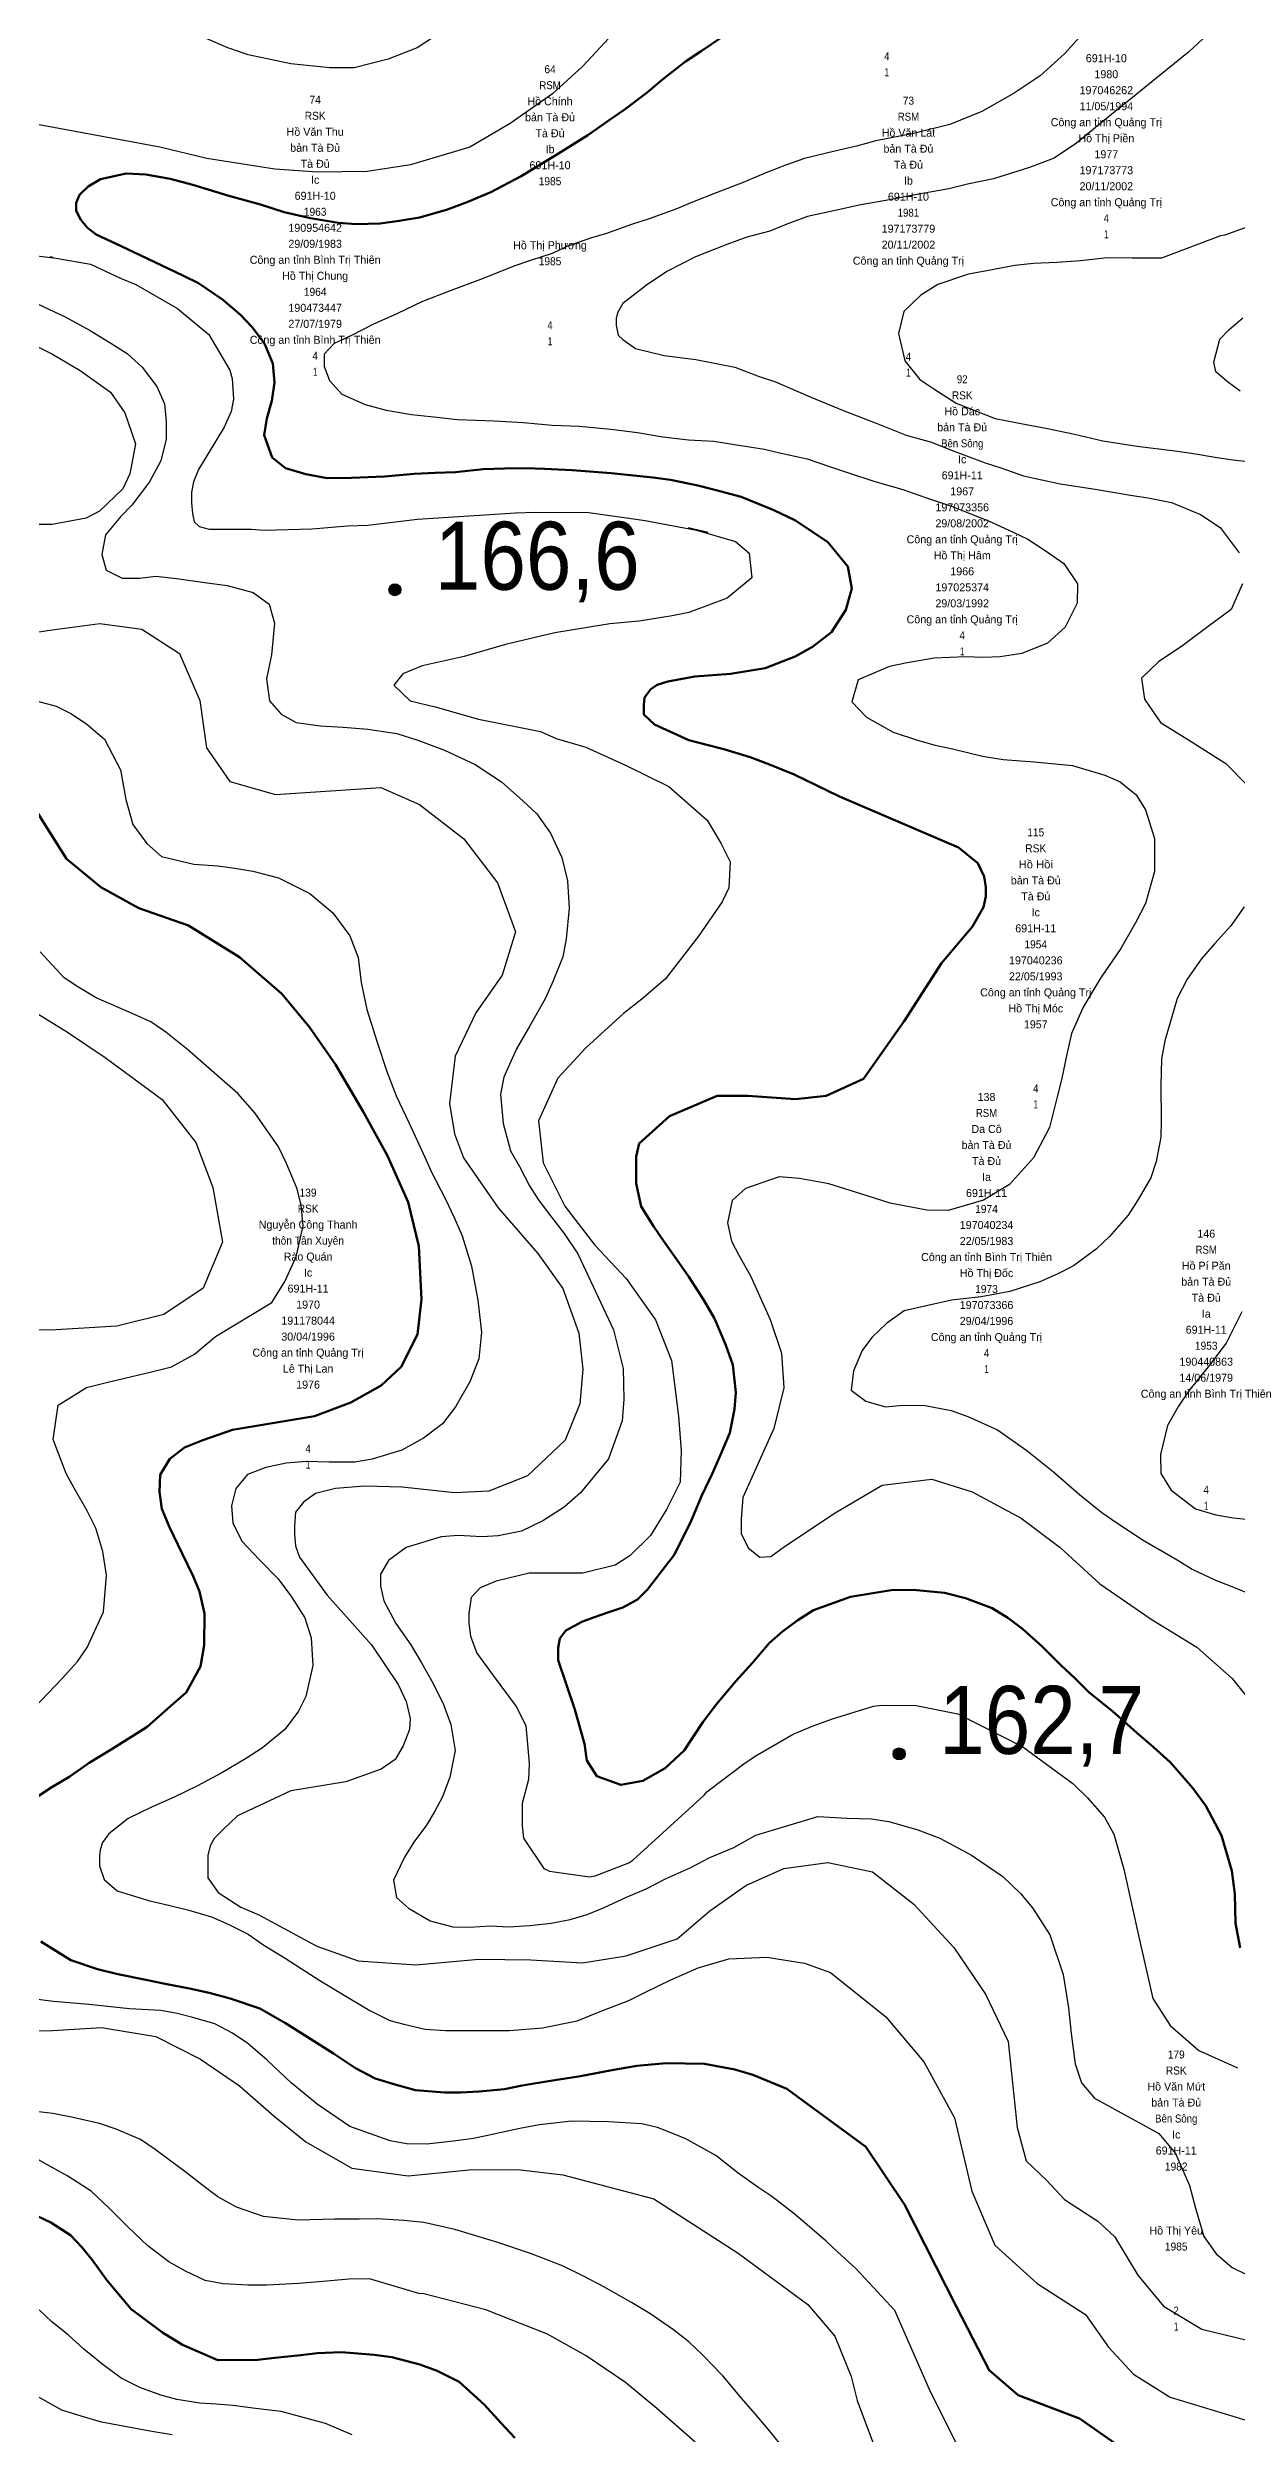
# Model space of a CAD drawing. Header units: metres. Extents: x 549268 to 556659, y 1838059 to 1844558.
# Drawn here: x 552918 to 553215, y 1840355 to 1840951 of the extents above; entities that cross this region are included whole.
import ezdxf
from ezdxf.enums import TextEntityAlignment as Align

# ---------------------------------------------------------------- set-up
doc = ezdxf.new("R2010")
doc.units = ezdxf.units.M
doc.header["$LTSCALE"] = 0.8
for name, color, linetype, lineweight in [('1', 7, 'Continuous', 25), ('2', 7, 'Continuous', 53), ('5', 7, 'Continuous', 13)]:
    doc.layers.add(name, color=color, linetype=linetype, lineweight=lineweight)
doc.layers.add('15', color=7, linetype='Continuous')

msp = doc.modelspace()

# ---------------------------------------------------------------- hatches: boundary and pattern name
at = {"layer": '5'}
for points in [[(553006.62, 1840815.7, 1), (553003.62, 1840815.7, 1)], [(553132.67, 1840524.71, 1), (553129.67, 1840524.71, 1)]]:
    msp.add_hatch(color=256, dxfattribs=at).paths.add_polyline_path(points)

# ---------------------------------------------------------------- linework, layer by layer
at = {"layer": '1'}
for points in [[(553016.97, 1840955.25), (553010.66, 1840951.18), (553003.43, 1840948.3), (552994.95, 1840946.19), (552988.84, 1840946.17), (552979.11, 1840947.18), (552968.46, 1840949.39), (552963.32, 1840951.16), (552954.3, 1840955.11)], [(553179.09, 1840956.98), (553172.6, 1840949.76), (553166.46, 1840944.14), (553159.92, 1840939.78), (553151.83, 1840935.25), (553143.86, 1840932.03), (553134.75, 1840929.73), (553125.33, 1840927.91), (553120.53, 1840926.6), (553115.08, 1840925.35), (553107.48, 1840923.47), (553102.97, 1840921.94), (553097.85, 1840919.94), (553092.14, 1840917.49), (553085.4, 1840914.93), (553079.55, 1840912.59), (553075.32, 1840910.83), (553068.69, 1840908.41), (553064.29, 1840907.01), (553058.04, 1840904.76), (553054.01, 1840903.54), (553048.13, 1840901.46), (553044.41, 1840899.75), (553039.02, 1840897.99), (553035.13, 1840896.65), (553026.53, 1840893.23), (553018.91, 1840890.44), (553012.05, 1840887.73), (553005.63, 1840884.68), (552999.8, 1840882.09), (552994.26, 1840879.27), (552989.94, 1840877.21), (552987.48, 1840874.58), (552987.48, 1840873.1), (552987.48, 1840871.46), (552988.74, 1840868), (552991.85, 1840864.57)], [(553208.24, 1840954.47), (553203.52, 1840950.05), (553181.67, 1840932.42), (553175.46, 1840927.32), (553169.89, 1840923.58), (553163.78, 1840921.22), (553154.73, 1840918.4), (553148.24, 1840917.04), (553143.56, 1840915.87), (553135.14, 1840914.42), (553127.88, 1840912.97), (553121.63, 1840911.9), (553115.92, 1840910.62), (553108.29, 1840909), (553102.67, 1840906.95), (553098.81, 1840905.35), (553093.13, 1840903.81), (553088.13, 1840901.96), (553080.27, 1840898.89), (553073.13, 1840895.24), (553068.05, 1840891.82), (553062.09, 1840887.25), (553060.78, 1840884.95), (553060.45, 1840883.47)], [(553058.64, 1840953.55), (553052.05, 1840946.47), (553044.52, 1840939.67), (553033.94, 1840932.28), (553023.85, 1840926.36), (553009.06, 1840921.87), (552998.23, 1840920.28), (552985.69, 1840920.05), (552975.11, 1840920.82), (552958.11, 1840923.46), (552946.39, 1840926.31), (552915.32, 1840932.05)], [(553223.4, 1840908.25), (553212.56, 1840904.33), (553211.51, 1840904.18), (553196.71, 1840898.57), (553189.43, 1840898.55), (553183.17, 1840898.64), (553176.49, 1840897.91), (553170.55, 1840897.52), (553164.73, 1840897.26), (553160.1, 1840896.75), (553153.48, 1840895.5), (553148.51, 1840894.57), (553140.85, 1840892.03), (553136.6, 1840889.35), (553132.37, 1840885.25), (553131.02, 1840879.77), (553132.56, 1840872.91), (553136.32, 1840868.25), (553139.83, 1840865.91), (553145.42, 1840862.36), (553155.21, 1840858.5), (553162.92, 1840857.01), (553168.23, 1840856.03), (553175.02, 1840854.57), (553182.1, 1840852.88), (553190.69, 1840851.61), (553200.06, 1840850.43), (553204.28, 1840849.86), (553210.65, 1840848.74), (553214.62, 1840848.14), (553220.67, 1840847.5)], [(552906.67, 1840900.26), (552920.47, 1840898.61), (552920.47, 1840898.61), (552929.05, 1840897.05), (552936.7, 1840893.5), (552940.37, 1840891.96), (552950.75, 1840885.99), (552958.59, 1840879.48), (552963.85, 1840870.61), (552964.48, 1840868.47), (552964.79, 1840863.33), (552964.22, 1840860.28), (552962.46, 1840856.33), (552956.05, 1840845.79), (552954.8, 1840842.71), (552954.24, 1840840.06), (552954.24, 1840837.4), (552954.52, 1840834.74), (552954.94, 1840832.65), (552956.19, 1840831.53), (552958.7, 1840830.83), (552960.93, 1840830.83), (552969.31, 1840830.8), (552972.44, 1840830.63), (552984.33, 1840830.91), (552993.31, 1840831.65), (552998.34, 1840831.82), (553010.74, 1840833.33), (553035.31, 1840834.89), (553040.34, 1840835.06), (553053.56, 1840834.98), (553067.64, 1840833.04), (553080.5, 1840830.56), (553080.5, 1840830.56), (553090.24, 1840827.78), (553093.68, 1840824.8), (553094.36, 1840818.66), (553088.19, 1840813.57), (553084.21, 1840812.09), (553078.61, 1840810.04), (553074.43, 1840809.19), (553066.16, 1840807.88), (553058.85, 1840807.2), (553045.12, 1840804.9), (553032.75, 1840801.97), (553022.46, 1840799.01), (553011.96, 1840796.68), (553007.13, 1840794.72), (553004.85, 1840791.87), (553008.92, 1840787.92), (553015.18, 1840786.41), (553026.01, 1840783.34), (553041.51, 1840780.27), (553045.46, 1840778.51), (553052.82, 1840776.35), (553063.06, 1840771.66), (553073.61, 1840766.48), (553083.22, 1840758.09), (553086.57, 1840752.38), (553088.9, 1840747.72), (553088.59, 1840741.2), (553086.91, 1840737.65), (553081, 1840729.09), (553072.73, 1840718.46), (553066.81, 1840713.39), (553062.29, 1840709.78), (553052.88, 1840701.23), (553045.83, 1840693.58), (553041.05, 1840682.94), (553042.22, 1840672.45), (553047.56, 1840661.65), (553055.12, 1840651.86), (553062.92, 1840643.53), (553070.28, 1840633.21), (553074.26, 1840623.03), (553076.03, 1840609.15), (553076.64, 1840600.48), (553076.43, 1840592.63), (553073.02, 1840585.78), (553069, 1840579.33), (553063.88, 1840574.21), (553060.16, 1840571.87), (553052.13, 1840569.86), (553038.72, 1840569.86), (553030.45, 1840567.85), (553026.43, 1840566.23), (553024.22, 1840563.82), (553023.62, 1840559.79), (553023.62, 1840557.37), (553024.02, 1840554.15), (553025.63, 1840549.92), (553029.65, 1840544.27), (553035.42, 1840536.59), (553037.89, 1840531.82), (553038.69, 1840522.32), (553038.49, 1840518.28), (553036.95, 1840512.28), (553036.93, 1840506.71), (553037.27, 1840503.64), (553042.39, 1840496.05)], [(552919.67, 1840898.75), (552918.87, 1840898.9), (552919.67, 1840898.75)], [(552915.75, 1840887.14), (552922.74, 1840883.88), (552928.96, 1840880.53), (552934.13, 1840877.33), (552938.18, 1840874.79), (552941.94, 1840871.3), (552945.59, 1840866.5), (552947.5, 1840862.16), (552947.98, 1840857.79), (552947.95, 1840853.36), (552946.6, 1840847.88), (552943.8, 1840842.63), (552939.37, 1840836.81), (552936.57, 1840833.9), (552932.77, 1840829.45), (552931.88, 1840824.54), (552932.96, 1840820.63), (552936.95, 1840818.6), (552941.38, 1840818.56), (552945.35, 1840819.13), (552950.49, 1840818.53), (552957.62, 1840817.49), (552963.16, 1840816.8), (552969.73, 1840815.05), (552973.69, 1840812.11), (552975, 1840807.31), (552974.31, 1840799.43), (552973.02, 1840793.44), (552973.75, 1840787.93), (552976.72, 1840784.61), (552980.46, 1840782.55), (552986.54, 1840781.66), (552992.16, 1840781.37), (552998.33, 1840780.88), (553005.61, 1840779.73), (553010.86, 1840778.1), (553017.51, 1840775.58), (553025.19, 1840772), (553031.78, 1840767.65), (553037.12, 1840762.91), (553040.6, 1840759.65), (553043.99, 1840754.82), (553046.87, 1840748.77), (553048.29, 1840742.94), (553048.65, 1840736.09), (553047.93, 1840728.47), (553047.13, 1840723.96), (553044.67, 1840717.96), (553042.69, 1840713.45), (553038.89, 1840706.66), (553035.48, 1840700.95), (553032.37, 1840693.85), (553031.53, 1840689.59), (553032.21, 1840682.26), (553034, 1840675.43), (553036.26, 1840671.52), (553038.73, 1840666.72), (553040.93, 1840663.32), (553043.98, 1840659.23), (553047.46, 1840654.8), (553050.88, 1840649.72), (553059.76, 1840630.7), (553062.17, 1840621.03), (553062.37, 1840613.37), (553061.97, 1840607.94), (553058.55, 1840598.47), (553051.48, 1840589.96), (553047.45, 1840586.39), (553042.11, 1840582.94), (553036.8, 1840580.41), (553030.94, 1840579.24), (553026.94, 1840578.93), (553020.92, 1840579.31), (553016.66, 1840578.97), (553007.96, 1840576.31), (553003.54, 1840573.08), (553001.53, 1840569.66), (553001.53, 1840566.64), (553002.33, 1840563.01), (553005.39, 1840557.31), (553009.1, 1840552)], [(553060.45, 1840883.47), (553060.45, 1840881.83), (553060.94, 1840879.36), (553062.09, 1840878.21), (553065.23, 1840876.03), (553072.46, 1840874.23), (553080.36, 1840873.28), (553090.07, 1840871.35), (553096.18, 1840869.04), (553100.23, 1840867.66), (553108.96, 1840863.94), (553117.41, 1840860.45), (553125.43, 1840857.3), (553132.91, 1840854.35), (553139.22, 1840852.58), (553143.98, 1840850.63), (553152.66, 1840847.42), (553156.57, 1840846.16), (553162.25, 1840844.19), (553171.44, 1840842.21), (553180.18, 1840840.83), (553189.46, 1840839.25), (553193.42, 1840838.65), (553199.28, 1840837.47), (553206.5, 1840834.5), (553211.4, 1840831.26), (553216.14, 1840824.89)], [(553216.38, 1840865.37), (553213.26, 1840867.67), (553210.31, 1840870.14), (553209.82, 1840872.61), (553211.3, 1840878.36), (553213.59, 1840880.67), (553217.08, 1840883.65)], [(552906.62, 1840880.96), (552919.5, 1840874.62), (552926.43, 1840870.46), (552934.03, 1840865.09), (552937.58, 1840859.91), (552940.25, 1840852.18), (552938.89, 1840844.65), (552937.1, 1840840.95), (552931.24, 1840835.38), (552927.94, 1840833.59), (552919.44, 1840831.99), (552915.94, 1840831.99)], [(552991.85, 1840864.57), (552997.72, 1840861.96), (553002.95, 1840860.59), (553009.31, 1840859.47), (553015.62, 1840858.86), (553020.76, 1840858.26), (553029.9, 1840857.96), (553037.24, 1840857.47), (553044.46, 1840856.84), (553051.25, 1840856.55), (553059.13, 1840855.85), (553065.73, 1840855.02), (553072.09, 1840853.9), (553078.55, 1840853.18), (553084.83, 1840852.83), (553089.99, 1840851.97), (553097.53, 1840850.85), (553101.67, 1840849.87), (553108.21, 1840848.38), (553113.74, 1840846.52), (553118.74, 1840844.86), (553124.82, 1840842.8), (553132.07, 1840840.73), (553137.75, 1840838.76), (553144.23, 1840836.61), (553148.85, 1840834.78), (553153.47, 1840832.95), (553159.64, 1840830.12), (553163.35, 1840828.31), (553167.69, 1840825.54), (553172.34, 1840822.28), (553175.76, 1840817.19), (553175.64, 1840812.37), (553172.66, 1840806.32), (553168.29, 1840802.33), (553161.81, 1840799.79), (553156.44, 1840798.94), (553152.3, 1840798.74), (553147.73, 1840798.89), (553139.96, 1840798.56), (553133.2, 1840797.42), (553128.74, 1840796.54), (553120.91, 1840793.21), (553119.31, 1840787.7), (553122.99, 1840783.81), (553129.64, 1840780.12), (553135.72, 1840778.06), (553140.14, 1840776.86), (553144.54, 1840775.91), (553152.02, 1840774.13), (553157.18, 1840773.27), (553164.92, 1840772.69), (553174.51, 1840771.8), (553182.59, 1840769.31), (553186.42, 1840767.65), (553190.41, 1840764.45), (553192.78, 1840760.67), (553195, 1840753.51), (553194.99, 1840745.31), (553192.75, 1840737.26), (553190.29, 1840732.44), (553186.58, 1840726.05), (553181.54, 1840718.6), (553177.14, 1840711.35), (553174.22, 1840704.79), (553173.1, 1840699.59), (553171.73, 1840693.2), (553170.64, 1840688.92), (553168.74, 1840681.3), (553164.77, 1840673.7), (553158.74, 1840667.06), (553152.28, 1840663.1), (553143.46, 1840660.56), (553138.12, 1840660.63), (553128.95, 1840662.35), (553123.16, 1840664.18), (553113.6, 1840667.16), (553106.29, 1840668.56), (553101.18, 1840668.91), (553092.78, 1840666.04), (553089.47, 1840663.07), (553088.26, 1840657.48), (553089.29, 1840652.91), (553091.11, 1840649.34), (553094.02, 1840644.19), (553098.93, 1840633.32), (553101.75, 1840624.86), (553102.35, 1840616.2), (553099.85, 1840606.06), (553092.1, 1840588.8), (553091.7, 1840583.36), (553091.7, 1840579.73), (553093.51, 1840576.1), (553096.32, 1840573.89), (553099.13, 1840574.09), (553102.55, 1840576.51), (553115.2, 1840584.97), (553126.95, 1840591.84), (553139.35, 1840593.35), (553149.41, 1840590.19), (553161.67, 1840583.65)], [(553216.99, 1840817.18), (553214.18, 1840810.76), (553208.41, 1840806.48), (553202.04, 1840801.75), (553195.98, 1840797.7), (553191.75, 1840793.6), (553192.46, 1840788.34), (553196.48, 1840782.54), (553204.16, 1840777.79), (553212.83, 1840772.25), (553218.39, 1840766.62)], [(552907.92, 1840803.9), (552918.87, 1840805.63), (552931.38, 1840807.28), (552941.9, 1840805.86), (552951.26, 1840799.78), (552956.32, 1840788.03), (552958.02, 1840776.18), (552963.88, 1840767.76), (552975.25, 1840764.49), (553001.61, 1840766.25), (553011.28, 1840762.02), (553022.34, 1840753.4), (553030.81, 1840742.43), (553035.28, 1840730.23), (553031.95, 1840719.37), (553025.35, 1840709.96), (553020.21, 1840699.15), (553018.77, 1840687.32), (553019.98, 1840679.67), (553022.25, 1840673.73), (553030.9, 1840661.22), (553040.85, 1840649.76), (553047.13, 1840641), (553051.13, 1840629.9), (553052.13, 1840620.84), (553051.33, 1840612.17), (553047.71, 1840603.11), (553038.27, 1840594.24), (553028.63, 1840590.42), (553020.04, 1840589.94), (553006.95, 1840591.42), (552997.51, 1840591.62), (552990.28, 1840591.01), (552985.26, 1840589.81), (552982.25, 1840587.59), (552980.24, 1840585.17), (552980.04, 1840581.75), (552980.04, 1840579.53), (552980.24, 1840576.71), (552981.24, 1840573.89), (552988.16, 1840564.37), (552999.25, 1840552.01), (553005.95, 1840542.05), (553007.96, 1840537.82), (553008.96, 1840533.59), (553008.76, 1840530.77), (553007.16, 1840526.74), (553005.15, 1840523.31), (553001.73, 1840520.89), (552992.83, 1840517.74), (552979.09, 1840515.44), (552965.79, 1840509.2), (552962.17, 1840505.78), (552959.96, 1840503.56), (552958.96, 1840501.75), (552958.35, 1840499.33), (552958.35, 1840496.91), (552958.35, 1840493.69), (552960.97, 1840490.06), (552966.59, 1840486.43), (552971.13, 1840484.5), (552985.6, 1840476.66), (552995.98, 1840473.02), (553010.34, 1840472.02), (553026.12, 1840473.39), (553039.09, 1840473.27), (553052, 1840472.5), (553062.94, 1840474.24), (553075.68, 1840478.5), (553083.84, 1840485.5), (553092.86, 1840491.81), (553102.35, 1840496.1), (553113.33, 1840497.58), (553124.47, 1840495.19), (553134.82, 1840487.15), (553144.83, 1840476.34), (553152.74, 1840464.66), (553158.39, 1840452.84), (553160.64, 1840431.33), (553162.88, 1840422.98), (553168.02, 1840418.16), (553172.51, 1840413.35), (553180.85, 1840407.89), (553185.02, 1840404.04), (553190.8, 1840394.4), (553197.21, 1840386.7), (553206.84, 1840380.92), (553226.73, 1840376.1)], [(552910.8, 1840789.19), (552920.45, 1840786.61), (552924.3, 1840784.69), (552928.09, 1840782.12), (552932.55, 1840778.31), (552936.51, 1840770.69), (552937.84, 1840763.29), (552939.58, 1840756.98), (552943.08, 1840752.29), (552946.82, 1840749.06), (552954.84, 1840747.09), (552960.87, 1840746.71), (552965.09, 1840746.13), (552969.6, 1840745.33), (552976.02, 1840743.7), (552983.87, 1840739.75), (552989.61, 1840734.92), (552993.88, 1840729.15), (552995.91, 1840723.78), (552996.73, 1840717.49), (552998.12, 1840710.75), (553000.71, 1840702.59), (553003.07, 1840695.3), (553005.44, 1840689.19), (553008.66, 1840682.39), (553012.59, 1840673.85), (553014.3, 1840670.14), (553017.77, 1840663.37), (553019.97, 1840658.8), (553021.91, 1840654.2), (553024.3, 1840646.66), (553025.89, 1840638.12), (553026.76, 1840630.15), (553026.07, 1840623.45), (553023.84, 1840617.74), (553020.24, 1840611.49), (553017.06, 1840607.24), (553012.26, 1840603.59), (553006.86, 1840600.65), (552999.44, 1840598.4), (552995.1, 1840597.66), (552988.73, 1840597.61), (552982.99, 1840597.76), (552977.97, 1840597.34), (552972.88, 1840596.26), (552968.26, 1840594.58), (552965.4, 1840591.01), (552964.31, 1840586.73), (552964.65, 1840582.48), (552966.84, 1840577.91), (552971.26, 1840573.19), (552975.94, 1840568.5), (552979.3, 1840563.93), (552982.61, 1840558.7), (552984.21, 1840553.68), (552984.57, 1840546.82)], [(553217.42, 1840736.47), (553214.05, 1840731.67), (553209.99, 1840727.19), (553206.64, 1840723.32), (553203.16, 1840718.38), (553200.7, 1840713.56), (553197.57, 1840702.94), (553196.77, 1840698.43), (553196.59, 1840691.78), (553196.64, 1840683.07), (553196.58, 1840678.9), (553195.43, 1840672.79), (553194.06, 1840668.74), (553190.88, 1840663.31), (553188.45, 1840659.41), (553183.71, 1840654.07), (553180.42, 1840650.85), (553174.76, 1840646.71), (553170.71, 1840644.58), (553166.37, 1840642.67), (553158.83, 1840640.28), (553151.69, 1840638.97), (553144.23, 1840638.15), (553132.44, 1840635.42), (553128.1, 1840632.34), (553124.32, 1840628.8), (553121.95, 1840625.55), (553119.78, 1840620.5), (553119.14, 1840615.62), (553122.82, 1840612.9), (553127.79, 1840611.5), (553132.05, 1840611.84), (553137.64, 1840611.8), (553144.15, 1840610.57), (553148.35, 1840609.08), (553155.74, 1840605.73), (553163.07, 1840600.56), (553169.77, 1840595.18), (553176.25, 1840589.52), (553181.81, 1840585.06), (553185.61, 1840582.49), (553192.2, 1840578.14), (553200.67, 1840573.22), (553204.44, 1840570.91), (553210.21, 1840568.16), (553214.29, 1840566.53), (553220.68, 1840563.98)], [(552914.87, 1840536.16), (552921.98, 1840543.57), (552925.81, 1840547.77), (552928.16, 1840551.28), (552932.25, 1840560.18), (552933.06, 1840569.37), (552932.15, 1840575.26), (552930.33, 1840581.17), (552928.16, 1840585.48), (552924.94, 1840591.11), (552922.97, 1840594.79), (552919.7, 1840603.28), (552920.96, 1840611.87), (552928.02, 1840616.29), (552933.33, 1840617.65), (552937.64, 1840618.65), (552944.61, 1840620.33), (552949.3, 1840621.49), (552955.07, 1840624.6), (552960.3, 1840629.08), (552974.32, 1840637.51), (552977.64, 1840642.82), (552980.47, 1840648.99), (552982.22, 1840656.72), (552981.66, 1840661.86), (552980.69, 1840665.92), (552978.04, 1840672.26), (552976.02, 1840676.46), (552970.14, 1840684.91), (552965.84, 1840689.77), (552960.64, 1840694.4), (552953.31, 1840700.75), (552947.89, 1840705.09), (552944.1, 1840707.67), (552939.99, 1840709.56), (552930.43, 1840713.7), (552925.83, 1840716.45), (552922.47, 1840718.68), (552916.42, 1840725.17)], [(552910.23, 1840713.22), (552923.31, 1840705.09), (552932.69, 1840698.75), (552946.93, 1840688.29), (552955.38, 1840677.57), (552959.62, 1840666.25), (552962.03, 1840652.66), (552957.23, 1840641.12), (552947.33, 1840634.58), (552935.62, 1840631.59), (552919.01, 1840630.65), (552903.43, 1840630.99)], [(553216.87, 1840635.22), (553212.92, 1840627.38), (553208.72, 1840621.84), (553203.57, 1840615.42), (553201, 1840611.63), (553198.28, 1840606.78), (553196.47, 1840599.55), (553196.61, 1840594.76), (553199.15, 1840590.61), (553205.26, 1840585.95), (553210.36, 1840584.44), (553214.73, 1840583.75), (553224.21, 1840582.71)], [(553161.67, 1840583.65), (553171.42, 1840576.32), (553181.37, 1840567.19), (553194.14, 1840558.37), (553205.54, 1840551.35), (553214.44, 1840543.53), (553220.2, 1840536.41)], [(553009.1, 1840552), (553011.81, 1840547.48), (553014.72, 1840542.34), (553017.25, 1840537.03), (553019.1, 1840532.03), (553020.21, 1840525.52), (553018.86, 1840518.87), (553017.06, 1840513.99), (553015.11, 1840510.39), (553013.03, 1840506.91), (553009.85, 1840502.66), (553007.54, 1840498.89), (553004.79, 1840493.13), (553005.53, 1840488.79), (553008.55, 1840486.13), (553013.97, 1840482.95), (553019.6, 1840481.49), (553023.77, 1840481.43), (553028.93, 1840481.74), (553033.64, 1840481.48), (553038.81, 1840481.79), (553044.21, 1840482.38), (553048.92, 1840483.29), (553053.2, 1840484.54), (553057.43, 1840486.31), (553063, 1840488.87), (553067.97, 1840490.98), (553072.89, 1840493.6), (553078.97, 1840496.23), (553083.88, 1840498.85), (553089.85, 1840501.33), (553095.37, 1840504.4), (553110.85, 1840509.1), (553118.18, 1840508.61), (553124.18, 1840508.49), (553128.55, 1840507.8), (553135.8, 1840505.73), (553141.36, 1840503.62), (553149.24, 1840499.41), (553157.11, 1840494.04), (553161.48, 1840489.84), (553164.47, 1840486.26), (553168.86, 1840479.46), (553172.17, 1840469.55), (553173.47, 1840461.24), (553174.18, 1840454.82), (553175.14, 1840447.25), (553176.71, 1840442.48), (553179.99, 1840438.68), (553186.64, 1840434.99), (553192.17, 1840431.96), (553196.05, 1840429.79), (553200.24, 1840424.79), (553203.72, 1840416.84), (553205.26, 1840411.16), (553207.33, 1840404.11), (553210.41, 1840399.76), (553214.44, 1840396.31), (553218.15, 1840394.5)], [(552984.57, 1840546.82), (552982.82, 1840539.09), (552981.02, 1840535.38), (552977.62, 1840530.84), (552972.02, 1840526.19), (552967.76, 1840523.51), (552961.9, 1840520.01), (552955.76, 1840516.73), (552949.96, 1840513.88), (552944.25, 1840511.43), (552938.45, 1840508.58), (552933.65, 1840504.77), (552932.04, 1840502.55), (552931.44, 1840500.74), (552931.24, 1840499.13), (552931.24, 1840496.71), (552932.44, 1840493.29), (552935.66, 1840490.46), (552943.57, 1840488.08), (552948.51, 1840486.93), (552953.59, 1840485.67), (552959.24, 1840483.95), (552963.61, 1840482.09), (552968.43, 1840479.63), (552972.37, 1840476.94), (552977.68, 1840473.62), (552981.73, 1840471.08), (552986.35, 1840468.08), (552992.06, 1840464.67), (552998.88, 1840460.61), (553003.84, 1840458.04), (553007.72, 1840457.04), (553012.66, 1840455.89), (553017.77, 1840455.54), (553024.8, 1840455.53), (553033.76, 1840455.61), (553042.01, 1840456.26), (553050.67, 1840457.99), (553056.89, 1840460.5), (553063.63, 1840463.06), (553067.58, 1840465.06), (553074.12, 1840468.25), (553080.94, 1840471.21), (553088.63, 1840473.49), (553098.08, 1840473.88), (553107.47, 1840472.44), (553113.98, 1840470.04), (553127.82, 1840458.95), (553137.3, 1840447.71), (553145, 1840433.74), (553149.33, 1840415.44), (553155.11, 1840401.95), (553165.69, 1840392.32), (553177.73, 1840384.61), (553183.5, 1840376.42), (553189.76, 1840369.68), (553198.9, 1840363.9), (553218.15, 1840358.12)], [(553042.39, 1840496.05), (553043.75, 1840495.42), (553053.76, 1840493.94), (553055.15, 1840494.23), (553063.6, 1840497.5), (553064.56, 1840498.12), (553082.45, 1840514.36), (553083.13, 1840515.21), (553092.69, 1840522.49), (553095.59, 1840524.37), (553104.71, 1840529.66), (553109.66, 1840531.76), (553114.52, 1840533.47), (553124.79, 1840536.68), (553126.83, 1840536.91), (553135.39, 1840536.82), (553145.86, 1840534.75), (553162.06, 1840526.44), (553174.6, 1840517.34), (553178.24, 1840513.73), (553182.54, 1840508.9), (553184.83, 1840504.68), (553187.35, 1840495.87), (553191.2, 1840478.53), (553194.57, 1840463.6), (553198.9, 1840456.86), (553206.12, 1840450.6), (553215.75, 1840446.26)], [(553146.44, 1840350.41), (553138.74, 1840365.83), (553130.08, 1840385.57), (553120.3, 1840396.08), (553115.82, 1840400.14), (553112.91, 1840402.94), (553108.18, 1840406.97), (553104.87, 1840409.86), (553099.33, 1840414.06), (553095.82, 1840416.41), (553090.89, 1840419.89), (553085.32, 1840424.35), (553077.7, 1840428.59), (553070.77, 1840431.34), (553066.77, 1840432.2), (553058.52, 1840432.72), (553049.27, 1840432.87), (553041.3, 1840431.99), (553036.34, 1840431.05), (553029.85, 1840429.69), (553024.77, 1840428.61), (553019.77, 1840427.93), (553013.09, 1840427.19), (553008.01, 1840427.28), (553003.9, 1840428), (552993.88, 1840431.58), (552985.72, 1840437.19), (552979.16, 1840442.45), (552973.2, 1840448.16), (552968.32, 1840452.31), (552964.52, 1840454.88), (552960.1, 1840457.25), (552954.59, 1840458.86), (552950.71, 1840459.86), (552946.6, 1840460.58), (552938.75, 1840461.01), (552928.61, 1840462.11), (552919.82, 1840462.83), (552913.88, 1840463.61)], [(552907.67, 1840455.3), (552919.55, 1840455.59), (552931.78, 1840456.3), (552945.37, 1840454.05), (552956.49, 1840448.42), (552966.3, 1840441.74), (552974.91, 1840434.15), (552982.87, 1840427.78), (552994.36, 1840421.15), (553008.44, 1840419.22), (553023.68, 1840420.78), (553035.85, 1840420.84), (553047.13, 1840419.5), (553069.82, 1840413.48), (553090.89, 1840399.88), (553108.38, 1840387.06), (553115.09, 1840379.13), (553119.19, 1840369.09), (553120.68, 1840363.05), (553124.74, 1840352.2)], [(553102.98, 1840350.22), (553098.45, 1840355.96), (553095.17, 1840359.76), (553091.75, 1840363.68), (553087.1, 1840369.28), (553082.11, 1840374.45), (553078.63, 1840377.71), (553074.77, 1840380.79), (553068.87, 1840384.83), (553064.27, 1840387.57), (553057.34, 1840391.49), (553052.23, 1840394.18), (553047.01, 1840396.73), (553038.99, 1840399.87), (553030.88, 1840402.62), (553025.37, 1840404.23), (553020.12, 1840405.86), (553012.39, 1840407.61), (553007.39, 1840408.1), (553000.71, 1840408.53), (552996.17, 1840408.42), (552990.06, 1840408.4), (552980.98, 1840408.18), (552972.3, 1840409.05), (552965.54, 1840411.42), (552960.83, 1840414.03), (552956.44, 1840417.31), (552953.3, 1840419.83), (552945.22, 1840425.83), (552941.57, 1840428.29), (552935.43, 1840430.87), (552931.24, 1840432.36), (552924.3, 1840433.93), (552919.65, 1840434.85), (552912.54, 1840435.63)], [(553080.2, 1840352.71), (553070.59, 1840361.1), (553062.74, 1840367.61), (553052.93, 1840374.29), (553043.27, 1840379.7), (553027.83, 1840385.75), (553012.36, 1840389.73), (553011.08, 1840389.81), (552998.79, 1840393.46), (552993.62, 1840393.41), (552988.11, 1840392.93), (552981.06, 1840392.29), (552973.08, 1840391.93), (552968.42, 1840391.93), (552962.17, 1840392.28), (552957.68, 1840393.08), (552952.76, 1840395.38), (552948.62, 1840397.77), (552943.39, 1840401.73), (552938.34, 1840406.48), (552933.69, 1840411.14), (552929.2, 1840415.44), (552923.35, 1840419.19), (552919.49, 1840421.36), (552913.98, 1840424.37)], [(552949.44, 1840354.51), (552943.87, 1840355.45), (552938.56, 1840356.43), (552931.79, 1840357.64), (552926.69, 1840359.15), (552921.83, 1840360.7), (552915.04, 1840364.5), (552909.33, 1840367.91), (552905.54, 1840370.48), (552899.8, 1840374.14), (552890.56, 1840380.15), (552884.34, 1840383.49), (552878.34, 1840384.78), (552874.29, 1840384.99), (552870.21, 1840385.45), (552865.33, 1840386.08), (552860.84, 1840386.63), (552852.85, 1840391.86)], [(552994.41, 1840354.54), (552987.76, 1840357.3), (552980.69, 1840359.24), (552976.68, 1840360.35), (552970.26, 1840361.07), (552964.61, 1840361.87), (552960.43, 1840362.19), (552956.4, 1840362.39), (552950.6, 1840363.31), (552946.6, 1840364.42), (552941.34, 1840366.3), (552936.69, 1840368.63), (552932.17, 1840372.02), (552927.34, 1840375.89), (552923.46, 1840379.47), (552919.34, 1840382.77), (552916.16, 1840385.79)]]:
    msp.add_lwpolyline(points, dxfattribs=at)
msp.add_lwpolyline([(553080.5, 1840830.56), (553083.39, 1840830), (553078.47, 1840831.14)], close=True, dxfattribs=at)
at = {"layer": '2'}
for points in [[(553086.84, 1840953.84), (553081.64, 1840950.28), (553077.75, 1840947.77), (553072.01, 1840943.24), (553068.21, 1840939.96), (553062.44, 1840935.68), (553058.69, 1840933.06), (553053.38, 1840929.35), (553045.35, 1840924.3), (553036.7, 1840919.06), (553029.07, 1840915.1), (553023.36, 1840912.65), (553017.99, 1840910.63), (553011.3, 1840908.72), (553006.19, 1840907.9), (553001.45, 1840907.24), (552995.48, 1840907.11), (552991.03, 1840907.4), (552984.01, 1840908.57), (552977.47, 1840910.07), (552971.53, 1840912.01), (552963.63, 1840914.13), (552954.61, 1840916.91), (552948.98, 1840918.37), (552942.88, 1840919.52), (552937.91, 1840919.75), (552931.56, 1840918.33)], [(552931.56, 1840918.33), (552928.45, 1840916.52), (552926.31, 1840914.39), (552925.49, 1840912.41), (552925.49, 1840910.44), (552926.64, 1840908.14), (552928.28, 1840906.16), (552930.41, 1840904.52), (552936.66, 1840901.54), (552941.6, 1840899.22), (552946.68, 1840896.79), (552952.3, 1840894.16), (552956.01, 1840892.36), (552962.06, 1840888.21), (552966.51, 1840884.41), (552969.45, 1840881.35), (552972.5, 1840877.26), (552974.61, 1840872.29), (552975, 1840867.53), (552974.34, 1840862.9), (552973.14, 1840858.48), (552972.42, 1840854.37), (552974.47, 1840848.74), (552977.75, 1840846.11), (552982.86, 1840844.59), (552988.17, 1840843.62), (552994.28, 1840843.64), (553002.56, 1840844.03), (553009.9, 1840844.71), (553015.21, 1840844.9), (553020.26, 1840845.07), (553027.2, 1840845.83), (553032.51, 1840846.03), (553037.71, 1840846.08), (553042.53, 1840845.96), (553049.47, 1840845.55), (553059.18, 1840844.8), (553069.57, 1840843.74), (553074.05, 1840843.19), (553080.85, 1840841.73), (553085.13, 1840840.64), (553091.69, 1840838.89), (553095.78, 1840837.26), (553099.86, 1840835.63), (553105.22, 1840832.97), (553113.35, 1840827.62), (553118.32, 1840821.53), (553119.31, 1840816.05), (553117.82, 1840810.68), (553114.27, 1840805.09), (553109.47, 1840801.44), (553105.19, 1840799.02), (553097.71, 1840796.11), (553089.02, 1840794.64), (553080.12, 1840794.05), (553073.33, 1840792.79), (553070.69, 1840791.9), (553069.11, 1840790.85), (553067.53, 1840788.73), (553067.35, 1840786.97), (553067.35, 1840784.5), (553069.99, 1840782.04), (553078.62, 1840778.14), (553083.44, 1840776.85), (553087.32, 1840775.85), (553093.91, 1840773.85), (553098.8, 1840772.04), (553104.93, 1840769.52), (553116.29, 1840764.04), (553146.04, 1840751.28), (553150.81, 1840747.36), (553152.42, 1840744), (553152.86, 1840741.36), (553152.86, 1840739.02), (553152.27, 1840736.38), (553149.5, 1840731.55), (553141.79, 1840722.36), (553132.44, 1840707.89), (553122.24, 1840693.43), (553112.89, 1840689.18), (553105.24, 1840688.33), (553093.34, 1840689.18), (553085.69, 1840689.18), (553073.8, 1840684.08), (553066.15, 1840677.27), (553065.42, 1840674.03), (553065.42, 1840667.25), (553066.69, 1840661.55), (553069.76, 1840656.61), (553072.24, 1840652.98), (553076.09, 1840647.55), (553078.57, 1840643.92), (553082.33, 1840638.09), (553085.04, 1840633.58), (553087.86, 1840626.87), (553089.57, 1840621.98), (553090.33, 1840615.05), (553090.02, 1840610.85), (553088.84, 1840605), (553086.26, 1840598.86), (553084.49, 1840594.89)], [(552915.99, 1840514.17), (552919.39, 1840516.37), (552923.9, 1840519.07), (552928.73, 1840522.47), (552934.21, 1840525.8), (552939.81, 1840529.28), (552943.21, 1840531.48), (552949.01, 1840536.67), (552952.93, 1840540.09), (552956.5, 1840546.59), (552957.48, 1840551.9), (552957.52, 1840559.84), (552956.26, 1840565.3), (552954.67, 1840569.15), (552951.96, 1840574.84), (552948.77, 1840581.38), (552946.83, 1840585.98), (552946.27, 1840590.21), (552946.47, 1840594.44), (552948.88, 1840598.47), (552952.5, 1840601.29), (552957.12, 1840603.11), (552964.55, 1840605.73), (552985.04, 1840609.15), (552994.08, 1840612.58), (553001.71, 1840616.81), (553006.73, 1840621.44), (553010.75, 1840629.5), (553011.76, 1840638.37), (553011.11, 1840651.64), (553008.46, 1840662.61), (553003.29, 1840674.21), (552997.29, 1840685.08), (552990.27, 1840696.99), (552983.78, 1840706.37), (552976.9, 1840714.67), (552966.3, 1840723.86), (552953.5, 1840731.76), (552941.11, 1840736.09), (552931.58, 1840741.37), (552923.02, 1840748.45), (552910.28, 1840768.67)], [(553084.49, 1840594.89), (553081.74, 1840589.13), (553079.17, 1840582.99), (553075.04, 1840574.56), (553068.27, 1840565.84), (553065.79, 1840563.34), (553062.14, 1840561.33), (553058.59, 1840560.14), (553054.76, 1840558.77), (553051.84, 1840557.76), (553047.83, 1840555.57), (553046.37, 1840553.56), (553045.91, 1840551.18), (553045.91, 1840548.16), (553050.13, 1840535.79), (553052.53, 1840527.26), (553053.13, 1840523.03), (553055.64, 1840519.15), (553061.6, 1840516.94), (553067.08, 1840517.94), (553072.71, 1840521.16), (553077.43, 1840525.58), (553082.12, 1840532.6), (553085.52, 1840537.13), (553090.35, 1840542.87), (553094.52, 1840547.49), (553098.67, 1840552.37), (553101.98, 1840555.33), (553105.84, 1840558.1), (553109.73, 1840560.61), (553118.98, 1840563.97), (553129.2, 1840565.61), (553134.66, 1840565.69), (553142.54, 1840565), (553147.76, 1840563.63), (553154.41, 1840561.11), (553158.32, 1840558.68), (553162, 1840555.96), (553166.91, 1840551.56), (553171.58, 1840546.87), (553175.06, 1840543.61), (553178.57, 1840540.1), (553184.56, 1840535.3), (553190.47, 1840530.09), (553194.78, 1840526.41), (553198.97, 1840522.58), (553204.62, 1840516.17), (553207.84, 1840511.72), (553211.77, 1840504.35), (553214.3, 1840495.52), (553215.07, 1840489.75), (553215.23, 1840482.36), (553216.43, 1840476.25)], [(553185.91, 1840351.86), (553176.28, 1840358.6), (553160.88, 1840364.38), (553153.66, 1840370.64), (553145.48, 1840386.54), (553132.49, 1840412.06), (553122.86, 1840426.51), (553103.13, 1840440.96), (553094.62, 1840444.45), (553090.11, 1840445.82), (553082.55, 1840447.2), (553072.9, 1840447.44), (553065.56, 1840446.76), (553059.31, 1840445.68), (553051.54, 1840444.17), (553044, 1840442.95), (553036.97, 1840441.79), (553032.52, 1840440.91), (553026.21, 1840440.34), (553021.56, 1840440.09), (553017.53, 1840440.04), (553010.31, 1840440.67), (553005.48, 1840441.96), (553000.23, 1840443.6), (552995.26, 1840446.17), (552989.79, 1840449.86), (552983.22, 1840453.95), (552977.77, 1840457.38), (552971.38, 1840461.1), (552963.96, 1840463.53), (552958.99, 1840464.93), (552954.2, 1840465.97), (552947.69, 1840467.2), (552942.89, 1840468.23), (552935.84, 1840469.67), (552930.76, 1840470.93), (552924.14, 1840473.19), (552916.61, 1840477.82)], [(553035.09, 1840353.79), (553031.7, 1840357.45), (553027.42, 1840362.05), (553021.2, 1840367.74), (553015.69, 1840370.52), (553011.35, 1840372.12), (553004.39, 1840373.95), (552999.91, 1840374.5), (552991.77, 1840375.17), (552985.69, 1840374.89), (552981.58, 1840374.43), (552975.15, 1840373.73), (552970.78, 1840373.24), (552960.9, 1840373.2), (552952.03, 1840377.03), (552947.01, 1840380.12), (552939.22, 1840385.89), (552933.09, 1840393.15), (552929.41, 1840398.21), (552926.84, 1840401.44), (552924.05, 1840404.38), (552919.14, 1840407.61), (552912.15, 1840410.87)]]:
    msp.add_lwpolyline(points, dxfattribs=at)
at = {"layer": '5', "lineweight": 25}
for centre in [(553005.12, 1840815.7), (553131.17, 1840524.71)]:
    msp.add_circle(centre, 1.5, dxfattribs=at)

# ---------------------------------------------------------------- texts
at = {"layer": '15'}
for s, width, p in [('4', 0.9, (553128.07, 1840948.04)), ('RSM', 0.9, (553043.9, 1840940.81)), ('64', 0.95, (553043.91, 1840944.81)), ('1', 0.75, (553128.07, 1840944.04)), ('74', 0.95, (552985.19, 1840937.17)), ('73', 0.95, (553133.49, 1840936.95)), ('RSK', 0.95, (552985.19, 1840933.17)), ('RSM', 0.9, (553133.49, 1840932.95)), ('1985', 0.95, (553043.9, 1840916.81)), ('1963', 0.95, (552985.19, 1840909.17)), ('1981', 0.9, (553133.48, 1840908.95)), ('4', 0.9, (553182.96, 1840907.56)), ('1', 0.75, (553182.96, 1840903.56)), ('1985', 0.95, (553043.9, 1840896.81)), ('1964', 0.95, (552985.19, 1840889.17)), ('4', 0.9, (553043.9, 1840880.81)), ('1', 0.75, (553043.9, 1840876.81)), ('4', 0.9, (552985.19, 1840873.17)), ('1', 0.75, (552985.19, 1840869.17)), ('4', 0.9, (553133.49, 1840872.95)), ('1', 0.75, (553133.49, 1840868.95)), ('RSK', 0.95, (553146.94, 1840863.3)), ('92', 0.9, (553146.94, 1840867.3)), ('Bên Sông', 0.9, (553146.93, 1840851.3)), ('4', 0.9, (553146.93, 1840803.3)), ('1', 0.75, (553146.93, 1840799.3)), ('RSK', 0.95, (553165.32, 1840750.06)), ('115', 0.95, (553165.32, 1840754.06)), ('Hồ Hồi', 1.05, (553165.32, 1840746.06)), ('1954', 0.95, (553165.31, 1840726.06)), ('4', 0.9, (553165.32, 1840690.06)), ('RSM', 0.9, (553153.01, 1840683.91)), ('1', 0.75, (553165.32, 1840686.06)), ('RSK', 0.95, (552983.43, 1840660.01)), ('139', 0.95, (552983.42, 1840664.01)), ('1974', 0.95, (553153.01, 1840659.91)), ('thôn Tân Xuyên', 0.95, (552983.42, 1840652.01)), ('RSM', 0.9, (553207.93, 1840649.74)), ('1973', 0.95, (553153.01, 1840639.91)), ('1953', 0.95, (553207.93, 1840625.74)), ('4', 0.9, (553153.01, 1840623.91)), ('1', 0.75, (553153.01, 1840619.91)), ('4', 0.9, (552983.42, 1840600.01)), ('1', 0.75, (552983.42, 1840596.01)), ('4', 0.9, (553207.93, 1840589.74)), ('1', 0.75, (553207.93, 1840585.74)), ('179', 0.95, (553200.43, 1840448.57)), ('RSK', 0.95, (553200.44, 1840444.57)), ('Bên Sông', 0.9, (553200.43, 1840432.57)), ('1982', 0.95, (553200.43, 1840420.57)), ('1985', 0.95, (553200.43, 1840400.57)), ('2', 0.85, (553200.43, 1840384.57)), ('1', 0.75, (553200.43, 1840380.57))]:
    msp.add_text(s, height=2, dxfattribs=dict(at, width=width)).set_placement(p, align=Align.CENTER)
for s, p in [('691H-10', (553182.96, 1840947.56)), ('1980', (553182.95, 1840943.56)), ('Hồ Chính', (553043.9, 1840936.81)), ('11/05/1994', (553182.96, 1840935.56)), ('197046262', (553182.96, 1840939.56)), ('Hồ Văn Thu', (552985.19, 1840929.17)), ('bản Tà Đủ', (553043.9, 1840932.81)), ('Tà Đủ', (553043.9, 1840928.81)), ('Hồ Văn Lát', (553133.49, 1840928.95)), ('Công an tỉnh Quảng Trị', (553182.96, 1840931.56)), ('bản Tà Đủ', (552985.19, 1840925.17)), ('Ib', (553043.9, 1840924.81)), ('bản Tà Đủ', (553133.49, 1840924.95)), ('Hồ Thị Piền', (553182.96, 1840927.56)), ('1977', (553182.96, 1840923.56)), ('Tà Đủ', (552985.19, 1840921.17)), ('Ic', (552985.19, 1840917.17)), ('691H-10', (553043.9, 1840920.81)), ('Tà Đủ', (553133.49, 1840920.95)), ('Ib', (553133.49, 1840916.95)), ('197173773', (553182.96, 1840919.56)), ('691H-10', (552985.19, 1840913.17)), ('691H-10', (553133.49, 1840912.95)), ('Công an tỉnh Quảng Trị', (553182.96, 1840911.56)), ('20/11/2002', (553182.96, 1840915.56)), ('190954642', (552985.19, 1840905.17)), ('197173779', (553133.49, 1840904.95)), ('29/09/1983', (552985.19, 1840901.17)), ('Hồ Thị Phương', (553043.9, 1840900.81)), ('20/11/2002', (553133.49, 1840900.95)), ('Công an tỉnh Bình Trị Thiên', (552985.19, 1840897.17)), ('Hồ Thị Chung', (552985.19, 1840893.17)), ('Công an tỉnh Quảng Trị', (553133.49, 1840896.95)), ('27/07/1979', (552985.19, 1840881.17)), ('190473447', (552985.19, 1840885.17)), ('Công an tỉnh Bình Trị Thiên', (552985.19, 1840877.17)), ('Hồ Dác', (553146.93, 1840859.3)), ('bản Tà Đủ', (553146.93, 1840855.3)), ('Ic', (553146.93, 1840847.3)), ('691H-11', (553146.93, 1840843.3)), ('1967', (553146.93, 1840839.3)), ('197073356', (553146.94, 1840835.3)), ('Công an tỉnh Quảng Trị', (553146.93, 1840827.3)), ('29/08/2002', (553146.93, 1840831.3)), ('Hồ Thị Hâm', (553146.93, 1840823.3)), ('197025374', (553146.94, 1840815.3)), ('1966', (553146.93, 1840819.3)), ('29/03/1992', (553146.93, 1840811.3)), ('Công an tỉnh Quảng Trị', (553146.93, 1840807.3)), ('bản Tà Đủ', (553165.32, 1840742.06)), ('Tà Đủ', (553165.32, 1840738.06)), ('Ic', (553165.32, 1840734.06)), ('691H-11', (553165.32, 1840730.06)), ('197040236', (553165.32, 1840722.06)), ('Công an tỉnh Quảng Trị', (553165.32, 1840714.06)), ('22/05/1993', (553165.31, 1840718.06)), ('Hồ Thị Móc', (553165.32, 1840710.06)), ('1957', (553165.32, 1840706.06)), ('138', (553153.01, 1840687.91)), ('Da Cô', (553153.02, 1840679.91)), ('bản Tà Đủ', (553153.01, 1840675.91)), ('Tà Đủ', (553153.01, 1840671.91)), ('Ia', (553153.01, 1840667.91)), ('691H-11', (553153.01, 1840663.91)), ('Nguyễn Công Thanh', (552983.42, 1840656.01)), ('197040234', (553153.02, 1840655.91)), ('Rào Quán', (552983.42, 1840648.01)), ('Công an tỉnh Bình Trị Thiên', (553153.01, 1840647.91)), ('22/05/1983', (553153.01, 1840651.91)), ('146', (553207.93, 1840653.74)), ('Ic', (552983.42, 1840644.01)), ('Hồ Thị Đốc', (553153.01, 1840643.91)), ('Hồ Pí Păn', (553207.93, 1840645.74)), ('691H-11', (552983.42, 1840640.01)), ('bản Tà Đủ', (553207.93, 1840641.74)), ('Tà Đủ', (553207.93, 1840637.74)), ('191178044', (552983.43, 1840632.01)), ('1970', (552983.42, 1840636.01)), ('29/04/1996', (553153.01, 1840631.91)), ('197073366', (553153.02, 1840635.91)), ('Ia', (553207.93, 1840633.74)), ('Công an tỉnh Quảng Trị', (552983.42, 1840624.01)), ('30/04/1996', (552983.42, 1840628.01)), ('Công an tỉnh Quảng Trị', (553153.01, 1840627.91)), ('691H-11', (553207.93, 1840629.74)), ('Lê Thị Lan', (552983.43, 1840620.01)), ('190440863', (553207.93, 1840621.74)), ('1976', (552983.42, 1840616.01)), ('Công an tỉnh Bình Trị Thiên', (553207.93, 1840613.74)), ('14/06/1979', (553207.93, 1840617.74)), ('Hồ Văn Mứt', (553200.43, 1840440.57)), ('bản Tà Đủ', (553200.43, 1840436.57)), ('Ic', (553200.43, 1840428.57)), ('691H-11', (553200.43, 1840424.57)), ('Hồ Thị Yêu', (553200.43, 1840404.57))]:
    msp.add_text(s, height=2, dxfattribs=at).set_placement(p, align=Align.CENTER)
at = {"layer": '5', "width": 0.9}
for s, p in [('166,6', (553015.12, 1840815.7)), ('162,7', (553141.17, 1840524.71))]:
    msp.add_text(s, height=17, dxfattribs=at).set_placement(p)

doc.saveas('drawing.dxf')
